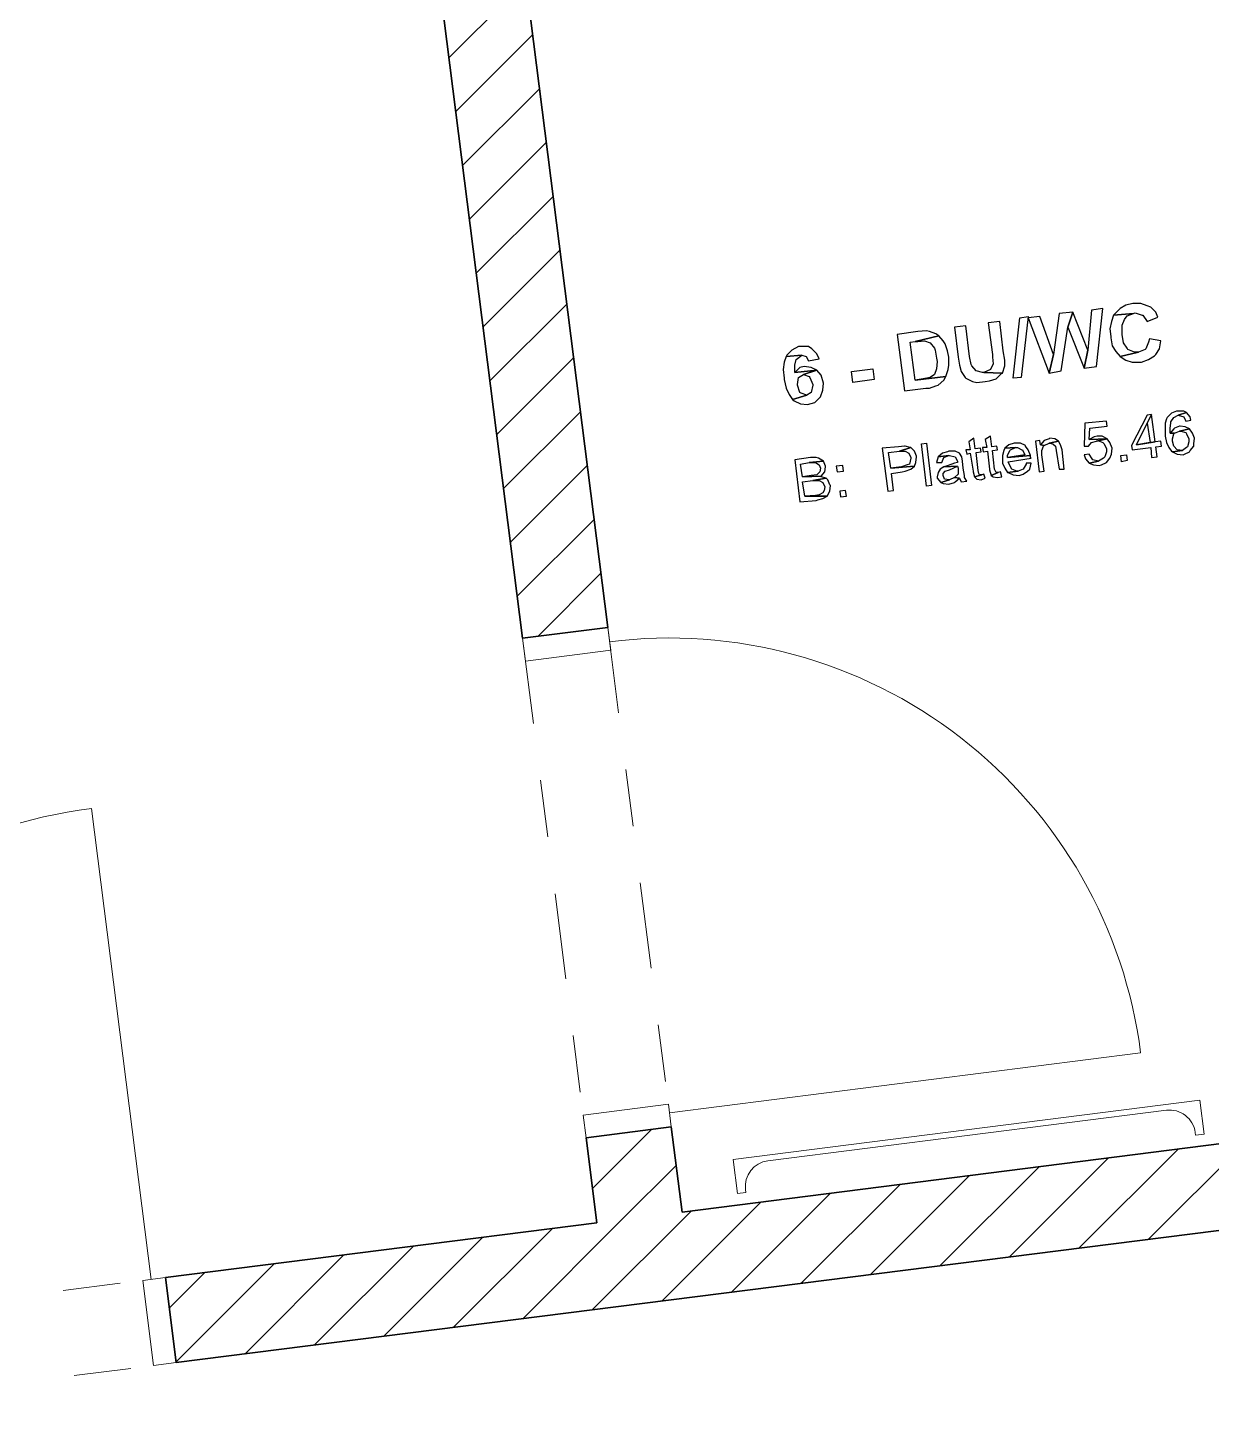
# Model space of a CAD drawing. Header units: metres. Extents: x 2713679.5 to 2713747.3, y 1226017.1 to 1226104.2.
# Drawn here: x 2713728.513 to 2713730.581, y 1226038.955 to 1226041.399 of the extents above; entities that cross this region are included whole.
import ezdxf

# ---------------------------------------------------------------- set-up
doc = ezdxf.new("R2010")
doc.units = ezdxf.units.M
doc.header["$MEASUREMENT"] = 0
doc.linetypes.add('Strichpunkt 3_1_1mm Achsen', pattern=[0.25, 0.15, -0.05, 0, -0.05])
doc.layers.add('plangrafiken', color=251, linetype='Continuous')
doc.layers.add('waende_stuetzen', color=250, linetype='Continuous')
doc.layers.add('texte', color=7, linetype='Continuous', true_color=0x000000)

msp = doc.modelspace()

# ---------------------------------------------------------------- linework, layer by layer
at = {"layer": 'plangrafiken', "color": 7, "linetype": 'Continuous', "lineweight": 13}
for p, q in [((2713729.7454, 1226039.4213), (2713730.5608, 1226039.5248)), ((2713730.5608, 1226039.5248), (2713730.5684, 1226039.4653)), ((2713730.5026, 1226039.5073), (2713729.8061, 1226039.4189)), ((2713730.5535, 1226039.4634), (2713730.5529, 1226039.4683)), ((2713730.5684, 1226039.4653), (2713730.5535, 1226039.4634)), ((2713729.7529, 1226039.3618), (2713729.7454, 1226039.4213)), ((2713729.7678, 1226039.3637), (2713729.7529, 1226039.3618)), ((2713729.7672, 1226039.3686), (2713729.7678, 1226039.3637))]:
    msp.add_line(p, q, dxfattribs=at)
for centre, start, end in [((2713730.5082, 1226039.4627), 7.2326, 97.2326), ((2713729.8118, 1226039.3743), 97.2326, 187.2326)]:
    msp.add_arc(centre, 0.045, start, end, dxfattribs=at)
at = {"layer": 'texte'}
for points in [[(2713730.4441, 1226040.9174), (2713730.4316, 1226040.9149), (2713730.4216, 1226040.9087), (2713730.4128, 1226040.8999), (2713730.4103, 1226040.8974), (2713730.4454, 1226040.8999), (2713730.4479, 1226040.9012), (2713730.4604, 1226040.8974), (2713730.4616, 1226040.8974), (2713730.4691, 1226040.8861), (2713730.4879, 1226040.8937), (2713730.4842, 1226040.9024), (2713730.4754, 1226040.9112), (2713730.4691, 1226040.9137), (2713730.4579, 1226040.9174)], [(2713730.235, 1226040.7872), (2713730.2463, 1226040.8924), (2713730.2613, 1226040.8949), (2713730.2488, 1226040.7885), (2713730.235, 1226040.7872)], [(2713730.2814, 1226040.8949), (2713730.2613, 1226040.8924), (2713730.2976, 1226040.796), (2713730.3051, 1226040.8286)], [(2713730.3389, 1226040.9024), (2713730.3152, 1226040.8999), (2713730.3051, 1226040.8286), (2713730.2976, 1226040.796), (2713730.3189, 1226040.7998), (2713730.3302, 1226040.8761)], [(2713730.3389, 1226040.9024), (2713730.3302, 1226040.8761), (2713730.359, 1226040.8048), (2713730.3652, 1226040.8361)], [(2713730.3915, 1226040.9087), (2713730.3715, 1226040.9062), (2713730.3652, 1226040.8361), (2713730.359, 1226040.8048), (2713730.3803, 1226040.8073)], [(2713730.4103, 1226040.8974), (2713730.4066, 1226040.8861), (2713730.404, 1226040.8736), (2713730.4053, 1226040.8599), (2713730.4053, 1226040.8574), (2713730.4078, 1226040.8436), (2713730.4141, 1226040.8336), (2713730.4216, 1226040.8248), (2713730.4541, 1226040.8323), (2713730.4466, 1226040.8323), (2713730.4353, 1226040.8373), (2713730.4341, 1226040.8398), (2713730.4278, 1226040.8486), (2713730.4253, 1226040.8636), (2713730.4253, 1226040.8661), (2713730.4253, 1226040.8799), (2713730.4291, 1226040.8899), (2713730.4341, 1226040.8962), (2713730.4454, 1226040.8999)], [(2713730.0685, 1226040.8686), (2713730.0322, 1226040.8636), (2713730.0448, 1226040.7647), (2713730.0823, 1226040.7697), (2713730.0886, 1226040.7697), (2713730.0998, 1226040.7735), (2713730.1036, 1226040.7747), (2713730.1136, 1226040.7835), (2713730.1174, 1226040.7898), (2713730.0635, 1226040.7835), (2713730.0548, 1226040.8498), (2713730.0635, 1226040.8511), (2713730.1048, 1226040.8611), (2713730.0998, 1226040.8649), (2713730.0886, 1226040.8686), (2713730.0836, 1226040.8699)], [(2713730.1524, 1226040.8786), (2713730.1324, 1226040.8761), (2713730.1386, 1226040.8236), (2713730.1412, 1226040.8098), (2713730.1437, 1226040.7985), (2713730.1512, 1226040.7885), (2713730.1524, 1226040.7872), (2713730.1637, 1226040.781), (2713730.1712, 1226040.7797), (2713730.1862, 1226040.781), (2713730.1937, 1226040.7822), (2713730.205, 1226040.786), (2713730.2062, 1226040.7872), (2713730.215, 1226040.796), (2713730.2163, 1226040.796), (2713730.1837, 1226040.7973), (2713730.1812, 1226040.7973), (2713730.1699, 1226040.7998), (2713730.1624, 1226040.8085), (2713730.1612, 1226040.811), (2713730.1587, 1226040.8248)], [(2713730.2113, 1226040.8861), (2713730.1912, 1226040.8836), (2713730.1987, 1226040.8286), (2713730.1987, 1226040.8236), (2713730.2, 1226040.8123), (2713730.195, 1226040.8023), (2713730.195, 1226040.8023), (2713730.1837, 1226040.7973), (2713730.2163, 1226040.796), (2713730.22, 1226040.8085), (2713730.22, 1226040.8185), (2713730.2175, 1226040.8348)], [(2713729.8645, 1226040.8423), (2713729.8595, 1226040.8423), (2713729.8482, 1226040.8361), (2713729.8394, 1226040.8273), (2713729.8382, 1226040.8248), (2713729.8657, 1226040.8273), (2713729.8732, 1226040.8248), (2713729.877, 1226040.8173), (2713729.8958, 1226040.8211), (2713729.892, 1226040.8298), (2713729.8833, 1226040.8386), (2713729.877, 1226040.8423)], [(2713730.1048, 1226040.8611), (2713730.0635, 1226040.8511), (2713730.0685, 1226040.8511), (2713730.0798, 1226040.8523), (2713730.0898, 1226040.8486), (2713730.0973, 1226040.8398), (2713730.0986, 1226040.8361), (2713730.1011, 1226040.8223), (2713730.1023, 1226040.816), (2713730.1011, 1226040.8035), (2713730.0973, 1226040.7935), (2713730.0898, 1226040.7885), (2713730.0773, 1226040.786), (2713730.0635, 1226040.7835), (2713730.1174, 1226040.7898), (2713730.1211, 1226040.8023), (2713730.1224, 1226040.8098), (2713730.1224, 1226040.8236), (2713730.1199, 1226040.8348), (2713730.1161, 1226040.8473), (2713730.1124, 1226040.8523)], [(2713730.4729, 1226040.8561), (2713730.4716, 1226040.8498), (2713730.4666, 1226040.8386), (2713730.4654, 1226040.8373), (2713730.4541, 1226040.8323), (2713730.4216, 1226040.8248), (2713730.4316, 1226040.8185), (2713730.4429, 1226040.8148), (2713730.4566, 1226040.8148), (2713730.4591, 1226040.8148), (2713730.4716, 1226040.8198), (2713730.4817, 1226040.8261), (2713730.4842, 1226040.8286), (2713730.4904, 1226040.8386), (2713730.4929, 1226040.8523)], [(2713729.8382, 1226040.8248), (2713729.8344, 1226040.8148), (2713729.8332, 1226040.8023), (2713729.8344, 1226040.7872), (2713729.8344, 1226040.7847), (2713729.8382, 1226040.7697), (2713729.8432, 1226040.7585), (2713729.8495, 1226040.7497), (2713729.8745, 1226040.7572), (2713729.8645, 1226040.761), (2713729.862, 1226040.7622), (2713729.8582, 1226040.7747), (2713729.8582, 1226040.776), (2713729.8595, 1226040.7885), (2713729.8682, 1226040.7935), (2713729.892, 1226040.801), (2713729.8532, 1226040.7973), (2713729.8532, 1226040.8098), (2713729.8557, 1226040.8198), (2713729.8657, 1226040.8273)], [(2713729.892, 1226040.801), (2713729.8682, 1226040.7935), (2713729.8783, 1226040.7898), (2713729.8795, 1226040.7885), (2713729.8845, 1226040.776), (2713729.8845, 1226040.7747), (2713729.882, 1226040.7622), (2713729.8745, 1226040.7572), (2713729.8495, 1226040.7497), (2713729.852, 1226040.7472), (2713729.8632, 1226040.7422), (2713729.8757, 1226040.7409), (2713729.8757, 1226040.7409), (2713729.8883, 1226040.7447), (2713729.897, 1226040.7534), (2713729.8983, 1226040.7547), (2713729.902, 1226040.766), (2713729.9033, 1226040.7785), (2713729.9033, 1226040.7785), (2713729.8995, 1226040.7923)], [(2713729.8695, 1226040.8073), (2713729.862, 1226040.806), (2713729.8532, 1226040.7973), (2713729.892, 1226040.801), (2713729.882, 1226040.806)], [(2713729.9546, 1226040.7797), (2713729.9521, 1226040.7985), (2713729.9897, 1226040.8035), (2713729.9922, 1226040.7847), (2713729.9546, 1226040.7797)], [(2713730.4767, 1226040.7234), (2713730.4691, 1226040.7222), (2713730.4416, 1226040.6696), (2713730.4429, 1226040.6621), (2713730.4754, 1226040.6658), (2713730.4767, 1226040.6483), (2713730.4867, 1226040.6495), (2713730.4842, 1226040.6671), (2713730.4942, 1226040.6683), (2713730.4929, 1226040.6771), (2713730.4829, 1226040.6758), (2713730.4504, 1226040.6708), (2713730.4691, 1226040.7084)], [(2713730.4767, 1226040.7234), (2713730.4691, 1226040.7084), (2713730.4742, 1226040.6746), (2713730.4504, 1226040.6708), (2713730.4829, 1226040.6758)], [(2713730.523, 1226040.7297), (2713730.5205, 1226040.7297), (2713730.5117, 1226040.7259), (2713730.5042, 1226040.7184), (2713730.5029, 1226040.7159), (2713730.5004, 1226040.7084), (2713730.5004, 1226040.6984), (2713730.5004, 1226040.6858), (2713730.5029, 1226040.6746), (2713730.5067, 1226040.6658), (2713730.5117, 1226040.6596), (2713730.513, 1226040.6583), (2713730.5305, 1226040.6608), (2713730.5217, 1226040.6621), (2713730.5155, 1226040.6683), (2713730.513, 1226040.6771), (2713730.513, 1226040.6808), (2713730.5155, 1226040.6896), (2713730.5167, 1226040.6909), (2713730.5092, 1226040.6909), (2713730.5092, 1226040.6996), (2713730.5105, 1226040.7084), (2713730.5105, 1226040.7109), (2713730.5155, 1226040.7184), (2713730.523, 1226040.7222), (2713730.538, 1226040.7272), (2713730.533, 1226040.7297)], [(2713730.538, 1226040.7272), (2713730.523, 1226040.7222), (2713730.523, 1226040.7222), (2713730.533, 1226040.7196), (2713730.5367, 1226040.7121), (2713730.5455, 1226040.7134), (2713730.5443, 1226040.7196)], [(2713730.3978, 1226040.7121), (2713730.3602, 1226040.7084), (2713730.359, 1226040.6683), (2713730.3665, 1226040.6683), (2713730.3715, 1226040.6746), (2713730.3803, 1226040.6771), (2713730.399, 1226040.6808), (2713730.3677, 1226040.6796), (2713730.369, 1226040.6996), (2713730.399, 1226040.7034)], [(2713730.5267, 1226040.7034), (2713730.5255, 1226040.7034), (2713730.5167, 1226040.6996), (2713730.5155, 1226040.6984), (2713730.5092, 1226040.6909), (2713730.5167, 1226040.6909), (2713730.5255, 1226040.6946), (2713730.543, 1226040.6984), (2713730.5355, 1226040.7021)], [(2713730.543, 1226040.6984), (2713730.5255, 1226040.6946), (2713730.528, 1226040.6946), (2713730.5367, 1226040.6921), (2713730.538, 1226040.6896), (2713730.5418, 1226040.6808), (2713730.5418, 1226040.6758), (2713730.5393, 1226040.6671), (2713730.538, 1226040.6658), (2713730.5305, 1226040.6608), (2713730.513, 1226040.6583), (2713730.5217, 1226040.6545), (2713730.5317, 1226040.6533), (2713730.5342, 1226040.6545), (2713730.543, 1226040.6583), (2713730.5443, 1226040.6608), (2713730.5505, 1226040.6683), (2713730.5505, 1226040.6721), (2713730.5518, 1226040.6821), (2713730.548, 1226040.6909)], [(2713730.0836, 1226040.5982), (2713730.0748, 1226040.6721), (2713730.0836, 1226040.6733), (2713730.0923, 1226040.5995), (2713730.0836, 1226040.5982)], [(2713730.1662, 1226040.6821), (2713730.1574, 1226040.6758), (2713730.1599, 1226040.6621), (2713730.1524, 1226040.6621), (2713730.1537, 1226040.6545), (2713730.1599, 1226040.6558), (2713730.1649, 1226040.6245), (2713730.1649, 1226040.6233), (2713730.1674, 1226040.6145), (2713730.18, 1226040.6182), (2713730.1762, 1226040.6182), (2713730.175, 1226040.6207), (2713730.1737, 1226040.6258), (2713730.1699, 1226040.6571), (2713730.1787, 1226040.6583), (2713730.1775, 1226040.6646), (2713730.1687, 1226040.6633)], [(2713730.195, 1226040.6858), (2713730.1862, 1226040.6796), (2713730.1887, 1226040.6658), (2713730.1812, 1226040.6658), (2713730.1825, 1226040.6583), (2713730.19, 1226040.6596), (2713730.1937, 1226040.6283), (2713730.1937, 1226040.627), (2713730.1962, 1226040.617), (2713730.2088, 1226040.622), (2713730.205, 1226040.622), (2713730.2037, 1226040.6245), (2713730.2025, 1226040.6283), (2713730.1987, 1226040.6608), (2713730.2075, 1226040.6621), (2713730.2062, 1226040.6683), (2713730.1975, 1226040.6671)], [(2713730.2375, 1226040.6733), (2713730.2363, 1226040.6733), (2713730.2275, 1226040.6708), (2713730.22, 1226040.6646), (2713730.2388, 1226040.6658), (2713730.2426, 1226040.6658), (2713730.2501, 1226040.6621), (2713730.2513, 1226040.6621), (2713730.2551, 1226040.6533), (2713730.225, 1226040.6483), (2713730.2651, 1226040.652), (2713730.2613, 1226040.6621), (2713730.2563, 1226040.6683), (2713730.2563, 1226040.6696), (2713730.2476, 1226040.6733)], [(2713730.2814, 1226040.6783), (2713730.2739, 1226040.6771), (2713730.2801, 1226040.6233), (2713730.2889, 1226040.6245), (2713730.2851, 1226040.6533), (2713730.2851, 1226040.6608), (2713730.2876, 1226040.6683), (2713730.2889, 1226040.6696), (2713730.2826, 1226040.6708)], [(2713730.2989, 1226040.6821), (2713730.2976, 1226040.6808), (2713730.2889, 1226040.6783), (2713730.2826, 1226040.6708), (2713730.2889, 1226040.6696), (2713730.2976, 1226040.6733), (2713730.3139, 1226040.6771), (2713730.3077, 1226040.6808)], [(2713730.3139, 1226040.6771), (2713730.2976, 1226040.6733), (2713730.3039, 1226040.6721), (2713730.3089, 1226040.6683), (2713730.3102, 1226040.6608), (2713730.3152, 1226040.6283), (2713730.3239, 1226040.6283), (2713730.3202, 1226040.6621), (2713730.3177, 1226040.6708)], [(2713730.3815, 1226040.6858), (2713730.3765, 1226040.6846), (2713730.3677, 1226040.6796), (2713730.399, 1226040.6808), (2713730.3903, 1226040.6858)], [(2713730.399, 1226040.6808), (2713730.3803, 1226040.6771), (2713730.3828, 1226040.6783), (2713730.3915, 1226040.6746), (2713730.394, 1226040.6721), (2713730.3978, 1226040.6633), (2713730.3978, 1226040.6583), (2713730.3953, 1226040.6495), (2713730.3928, 1226040.647), (2713730.384, 1226040.642), (2713730.3677, 1226040.6383), (2713730.3753, 1226040.6358), (2713730.3853, 1226040.6345), (2713730.389, 1226040.6358), (2713730.3978, 1226040.6395), (2713730.404, 1226040.647), (2713730.4066, 1226040.6545), (2713730.4078, 1226040.6646), (2713730.404, 1226040.6746)], [(2713729.8808, 1226040.6483), (2713729.8532, 1226040.6445), (2713729.862, 1226040.5707), (2713729.8908, 1226040.5732), (2713729.8933, 1226040.5744), (2713729.902, 1226040.5769), (2713729.9096, 1226040.5807), (2713729.8707, 1226040.5807), (2713729.867, 1226040.6057), (2713729.8845, 1226040.6082), (2713729.9083, 1226040.612), (2713729.8995, 1226040.6145), (2713729.8995, 1226040.6157), (2713729.867, 1226040.6145), (2713729.8632, 1226040.637), (2713729.8783, 1226040.6395), (2713729.9033, 1226040.642), (2713729.8945, 1226040.647), (2713729.8908, 1226040.6483)], [(2713730.0347, 1226040.6671), (2713730.0059, 1226040.6646), (2713730.016, 1226040.5895), (2713730.026, 1226040.5907), (2713730.0222, 1226040.6207), (2713730.041, 1226040.6233), (2713730.046, 1226040.6245), (2713730.056, 1226040.6283), (2713730.0623, 1226040.6333), (2713730.021, 1226040.6295), (2713730.0172, 1226040.6571), (2713730.036, 1226040.6596), (2713730.056, 1226040.6658), (2713730.0548, 1226040.6658), (2713730.046, 1226040.6683), (2713730.0448, 1226040.6683)], [(2713730.056, 1226040.6658), (2713730.036, 1226040.6596), (2713730.046, 1226040.6596), (2713730.0523, 1226040.6558), (2713730.056, 1226040.6483), (2713730.056, 1226040.647), (2713730.0535, 1226040.637), (2713730.0498, 1226040.6358), (2713730.0397, 1226040.632), (2713730.021, 1226040.6295), (2713730.0623, 1226040.6333), (2713730.0648, 1226040.6395), (2713730.066, 1226040.6495), (2713730.066, 1226040.6508), (2713730.0623, 1226040.6596)], [(2713730.1036, 1226040.6495), (2713730.1011, 1226040.6395), (2713730.1099, 1226040.6395), (2713730.1136, 1226040.6483), (2713730.1136, 1226040.6483), (2713730.1224, 1226040.652)], [(2713730.1224, 1226040.6596), (2713730.1199, 1226040.6583), (2713730.1111, 1226040.6558), (2713730.1111, 1226040.6558), (2713730.1036, 1226040.6495), (2713730.1036, 1226040.6495), (2713730.1224, 1226040.652), (2713730.1236, 1226040.652), (2713730.1336, 1226040.6495), (2713730.1374, 1226040.642), (2713730.1374, 1226040.6395), (2713730.1324, 1226040.6383), (2713730.1211, 1226040.6345), (2713730.1136, 1226040.632), (2713730.1374, 1226040.6333), (2713730.1386, 1226040.6295), (2713730.1386, 1226040.6195), (2713730.1324, 1226040.6132), (2713730.1412, 1226040.612), (2713730.1437, 1226040.6057), (2713730.1537, 1226040.607), (2713730.1499, 1226040.6132), (2713730.1499, 1226040.617), (2713730.1474, 1226040.6295), (2713730.1462, 1226040.642), (2713730.1449, 1226040.6495), (2713730.1412, 1226040.6558), (2713730.1336, 1226040.6596), (2713730.1324, 1226040.6596)], [(2713730.22, 1226040.6646), (2713730.2188, 1226040.6608), (2713730.2163, 1226040.652), (2713730.2163, 1226040.642), (2713730.2163, 1226040.6383), (2713730.22, 1226040.6295), (2713730.225, 1226040.622), (2713730.2438, 1226040.6245), (2713730.2413, 1226040.6245), (2713730.2325, 1226040.6283), (2713730.23, 1226040.632), (2713730.2263, 1226040.6408), (2713730.2663, 1226040.647), (2713730.2651, 1226040.6483), (2713730.2651, 1226040.652), (2713730.225, 1226040.6483), (2713730.225, 1226040.652), (2713730.2288, 1226040.6608), (2713730.23, 1226040.6621), (2713730.2388, 1226040.6658)], [(2713730.3677, 1226040.6545), (2713730.359, 1226040.6533), (2713730.3615, 1226040.6458), (2713730.3677, 1226040.6383), (2713730.384, 1226040.642), (2713730.384, 1226040.642), (2713730.374, 1226040.6445), (2713730.3728, 1226040.6458)], [(2713730.4241, 1226040.6408), (2713730.4228, 1226040.652), (2713730.4328, 1226040.6533), (2713730.4341, 1226040.6433), (2713730.4241, 1226040.6408)], [(2713729.9033, 1226040.642), (2713729.8783, 1226040.6395), (2713729.8808, 1226040.6395), (2713729.8895, 1226040.6395), (2713729.8958, 1226040.6358), (2713729.8983, 1226040.6295), (2713729.897, 1226040.6233), (2713729.892, 1226040.6182), (2713729.882, 1226040.617), (2713729.867, 1226040.6145), (2713729.8995, 1226040.6157), (2713729.9058, 1226040.6233), (2713729.907, 1226040.632), (2713729.907, 1226040.6333), (2713729.9033, 1226040.642)], [(2713729.9371, 1226040.6345), (2713729.9258, 1226040.6333), (2713729.9271, 1226040.6233), (2713729.9383, 1226040.6245)], [(2713730.1136, 1226040.632), (2713730.1073, 1226040.6283), (2713730.1036, 1226040.622), (2713730.1023, 1226040.6145), (2713730.1023, 1226040.612), (2713730.1086, 1226040.6045), (2713730.1236, 1226040.6095), (2713730.1149, 1226040.6107), (2713730.1124, 1226040.617), (2713730.1124, 1226040.6207), (2713730.1161, 1226040.6245), (2713730.1236, 1226040.627), (2713730.1299, 1226040.6295), (2713730.1374, 1226040.6333)], [(2713730.2125, 1226040.6233), (2713730.2088, 1226040.622), (2713730.1962, 1226040.617), (2713730.2, 1226040.6145), (2713730.2075, 1226040.6132), (2713730.215, 1226040.6145)], [(2713730.2576, 1226040.6383), (2713730.2576, 1226040.637), (2713730.2526, 1226040.6283), (2713730.2438, 1226040.6245), (2713730.225, 1226040.622), (2713730.2263, 1226040.622), (2713730.235, 1226040.6182), (2713730.2451, 1226040.617), (2713730.2526, 1226040.6195), (2713730.2601, 1226040.6245), (2713730.2638, 1226040.6283), (2713730.2663, 1226040.6383)], [(2713729.9083, 1226040.612), (2713729.8845, 1226040.6082), (2713729.8858, 1226040.6082), (2713729.8958, 1226040.6082), (2713729.902, 1226040.6045), (2713729.9058, 1226040.597), (2713729.9045, 1226040.5907), (2713729.902, 1226040.5869), (2713729.8958, 1226040.5832), (2713729.8895, 1226040.5819), (2713729.8707, 1226040.5807), (2713729.9096, 1226040.5807), (2713729.9146, 1226040.5895), (2713729.9146, 1226040.5895), (2713729.9158, 1226040.5995), (2713729.9146, 1226040.6007), (2713729.9108, 1226040.6095)], [(2713730.1324, 1226040.6132), (2713730.1236, 1226040.6095), (2713730.1086, 1226040.6045), (2713730.1124, 1226040.6032), (2713730.1224, 1226040.602), (2713730.1224, 1226040.602), (2713730.1324, 1226040.6045), (2713730.1336, 1226040.6057), (2713730.1412, 1226040.612)], [(2713730.1837, 1226040.6195), (2713730.18, 1226040.6182), (2713730.1674, 1226040.6145), (2713730.1712, 1226040.6107), (2713730.1787, 1226040.6095), (2713730.1862, 1226040.612)], [(2713729.9421, 1226040.5907), (2713729.9321, 1226040.5895), (2713729.9333, 1226040.5794), (2713729.9434, 1226040.5807)]]:
    msp.add_lwpolyline(points, close=True, dxfattribs=at)
at = {"layer": 'waende_stuetzen', "color": 7, "linetype": 'Continuous', "lineweight": 35}
for p, q in [((2713729.1297, 1226042.2866), (2713729.3777, 1226040.3323)), ((2713729.5266, 1226040.3511), (2713729.2785, 1226042.3055)), ((2713729.5266, 1226040.3511), (2713729.3777, 1226040.3323)), ((2713731.7098, 1226039.5899), (2713729.6562, 1226039.3293)), ((2713729.6373, 1226039.4781), (2713729.4885, 1226039.4593)), ((2713729.6562, 1226039.3293), (2713729.6373, 1226039.4781)), ((2713728.7724, 1226039.066), (2713731.8774, 1226039.46)), ((2713729.4885, 1226039.4593), (2713729.5074, 1226039.3105)), ((2713729.5074, 1226039.3105), (2713728.7535, 1226039.2148)), ((2713728.7535, 1226039.2148), (2713728.7724, 1226039.066))]:
    msp.add_line(p, q, dxfattribs=at)
at = {"layer": 'waende_stuetzen', "color": 18, "linetype": 'Continuous', "lineweight": 0, "true_color": 0x000000}
for p, q in [((2713729.2489, 1226041.3473), (2713729.3831, 1226041.4814)), ((2713729.2609, 1226041.2531), (2713729.3951, 1226041.3873)), ((2713729.2728, 1226041.159), (2713729.407, 1226041.2932)), ((2713729.2848, 1226041.0649), (2713729.4189, 1226041.1991)), ((2713729.2967, 1226040.9708), (2713729.4309, 1226041.1049)), ((2713729.3087, 1226040.8766), (2713729.4428, 1226041.0108)), ((2713729.3206, 1226040.7825), (2713729.4548, 1226040.9167)), ((2713729.3325, 1226040.6884), (2713729.4667, 1226040.8226)), ((2713729.3445, 1226040.5943), (2713729.4787, 1226040.7285)), ((2713729.3564, 1226040.5002), (2713729.4906, 1226040.6343)), ((2713729.3684, 1226040.406), (2713729.5026, 1226040.5402)), ((2713729.404, 1226040.3356), (2713729.5145, 1226040.4461)), ((2713729.5255, 1226040.351), (2713729.5264, 1226040.352)), ((2713729.4998, 1226039.3707), (2713729.6028, 1226039.4738)), ((2713730.4713, 1226039.2816), (2713730.6445, 1226039.4548)), ((2713730.2283, 1226039.2507), (2713730.4015, 1226039.4239)), ((2713730.3498, 1226039.2662), (2713730.523, 1226039.4393)), ((2713729.5511, 1226039.316), (2713729.6459, 1226039.4108)), ((2713730.1068, 1226039.2353), (2713730.28, 1226039.4085)), ((2713729.8639, 1226039.2045), (2713730.0371, 1226039.3777)), ((2713729.9854, 1226039.2199), (2713730.1585, 1226039.3931)), ((2713729.7424, 1226039.1891), (2713729.9156, 1226039.3622)), ((2713729.4994, 1226039.1582), (2713729.6726, 1226039.3314)), ((2713729.6209, 1226039.1737), (2713729.7941, 1226039.3468)), ((2713729.2565, 1226039.1274), (2713729.4296, 1226039.3006)), ((2713729.3779, 1226039.1428), (2713729.5511, 1226039.316)), ((2713729.135, 1226039.112), (2713729.3082, 1226039.2852)), ((2713728.892, 1226039.0811), (2713729.0652, 1226039.2543)), ((2713729.0135, 1226039.0966), (2713729.1867, 1226039.2697)), ((2713728.7722, 1226039.0674), (2713728.9437, 1226039.2389)), ((2713728.7602, 1226039.1615), (2713728.8222, 1226039.2235))]:
    msp.add_line(p, q, dxfattribs=at)
at = {"layer": 'waende_stuetzen', "color": 7, "linetype": 'Strichpunkt 3_1_1mm Achsen', "lineweight": 13}
for p, q in [((2713729.3777, 1226040.3323), (2713729.4885, 1226039.4593)), ((2713729.5266, 1226040.3511), (2713729.6373, 1226039.4781)), ((2713727.8805, 1226039.104), (2713728.7535, 1226039.2148)), ((2713727.8994, 1226038.9552), (2713728.7724, 1226039.066))]:
    msp.add_line(p, q, dxfattribs=at)
at = {"layer": 'waende_stuetzen', "color": 7, "linetype": 'Continuous', "lineweight": 13}
for p, q in [((2713729.3777, 1226040.3323), (2713729.3828, 1226040.2926)), ((2713729.5316, 1226040.3115), (2713729.5266, 1226040.3511)), ((2713729.3828, 1226040.2926), (2713729.5316, 1226040.3115)), ((2713728.7287, 1226039.2116), (2713728.6242, 1226040.035)), ((2713729.6342, 1226039.5029), (2713730.4576, 1226039.6074)), ((2713729.6323, 1226039.5178), (2713729.4835, 1226039.4989)), ((2713729.4835, 1226039.4989), (2713729.4885, 1226039.4593)), ((2713729.6373, 1226039.4781), (2713729.6323, 1226039.5178)), ((2713728.7535, 1226039.2148), (2713728.7138, 1226039.2097)), ((2713728.7138, 1226039.2097), (2713728.7327, 1226039.0609)), ((2713728.7327, 1226039.0609), (2713728.7724, 1226039.066))]:
    msp.add_line(p, q, dxfattribs=at)
for centre, start, end in [((2713729.6342, 1226039.5029), 7.2326, 97.2326), ((2713728.7287, 1226039.2116), 97.2326, 187.2326)]:
    msp.add_arc(centre, 0.83, start, end, dxfattribs=at)

doc.saveas('drawing.dxf')
